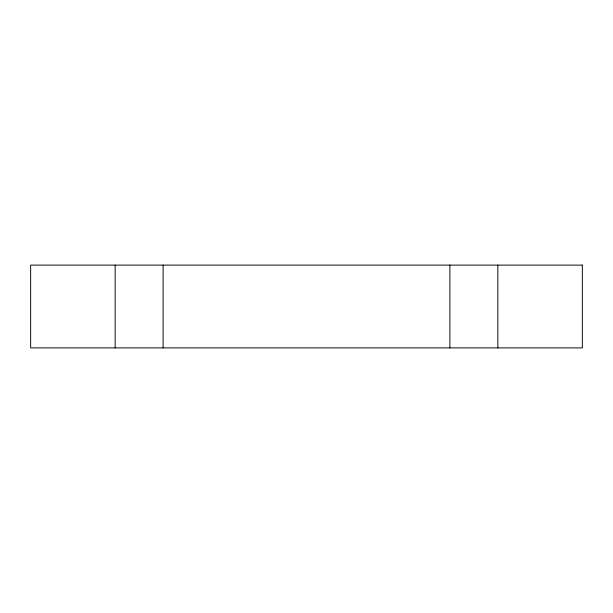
<?xml version="1.0" encoding="UTF-8"?>
<svg xmlns="http://www.w3.org/2000/svg" width="613" height="613" viewBox="0 0 613 613"><rect width="100%" height="100%" fill="white"/><g stroke="black" fill="none" stroke-linecap="round" stroke-linejoin="round"><path stroke-width="0.92" d="M497.848 265.107L497.848 347.893M449.888 265.107L449.888 347.893M163.112 265.107L163.112 347.893M115.152 265.107L115.152 347.893M582.35 265.107L30.65 265.107L30.65 347.893L582.35 347.893L582.35 265.107"/></g></svg>
